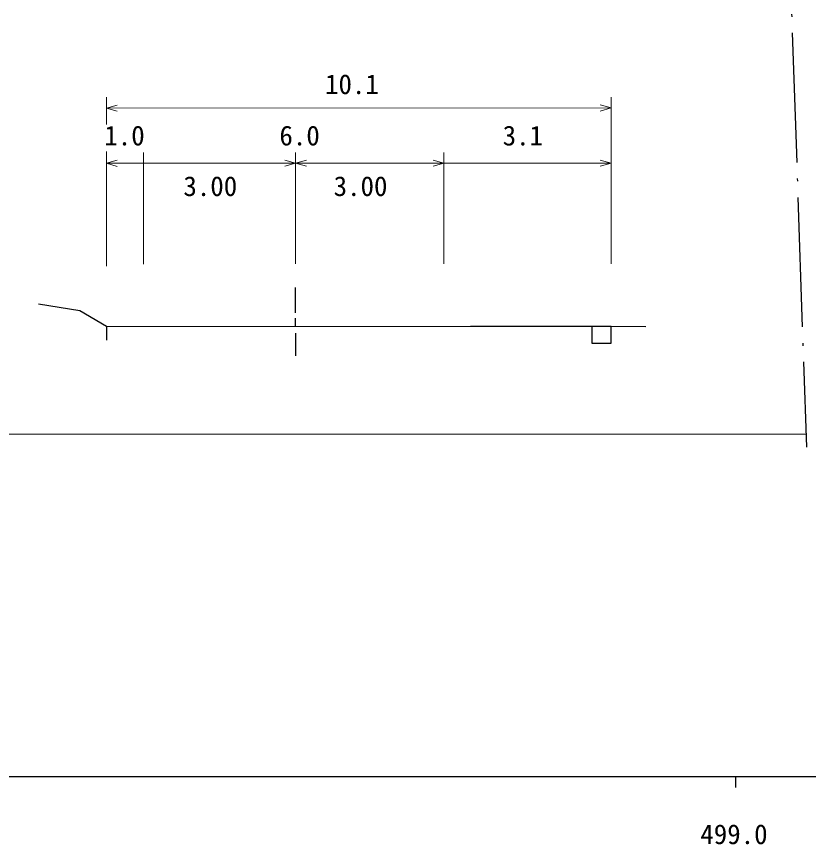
# Model space of a CAD drawing. Units: millimetres, scale not verified. Extents: x 40000 to 680000, y 20000 to 380000.
# Drawn here: x 501362 to 574746, y 198715 to 275422 of the extents above; entities that cross this region are included whole.
import ezdxf
from ezdxf.enums import TextEntityAlignment as Align

# ---------------------------------------------------------------- set-up
doc = ezdxf.new("R2010")
doc.units = ezdxf.units.MM
doc.header["$LTSCALE"] = 1000
doc.linetypes.add('LONG_DASHED_DOTTED', pattern=[15.25, 12, -1.5, 0.25, -1.5])
for name, color, linetype, lineweight in [('M-BGD', 7, 'Continuous', 25), ('M-BMK-LINE', 2, 'LONG_DASHED_DOTTED', 25), ('M-STR-HTXT', 7, 'Continuous', 13), ('M-TTL-BAND', 7, 'Continuous', 25)]:
    doc.layers.add(name, color=color, linetype=linetype, lineweight=lineweight)
doc.styles.add('ＭＳ ゴシック', font='')
doc.styles.get('ＭＳ ゴシック').set_extended_font_data('MS Gothic')

msp = doc.modelspace()

# ---------------------------------------------------------------- linework, layer by layer
at = {"layer": 'M-BGD'}
for p, q in [((527221, 247977), (527220, 250332)), ((507213, 248163), (503400, 248789)), ((509691, 246713), (507213, 248163)), ((527221, 246680), (527221, 247474)), ((509691, 246713), (543442, 246722)), ((509691, 246713), (509691, 245443)), ((543442, 246722), (556464, 246726)), ((553914, 246725), (554679, 246726)), ((553914, 246725), (554679, 246726)), ((554679, 246726), (554679, 245156)), ((554792, 246726), (556464, 246726)), ((556465, 245157), (556464, 246726)), ((556464, 246726), (559677, 246692)), ((527221, 246098), (527222, 243995)), ((554679, 245156), (556465, 245157))]:
    msp.add_line(p, q, dxfattribs=at)
at = {"layer": 'M-BMK-LINE'}
msp.add_line((570639, 350110), (574560, 235520), dxfattribs=at)
at = {"layer": 'M-STR-HTXT'}
for p, q in [((509686, 265430), (509685, 267938)), ((556458, 267952), (556463, 252506)), ((509685, 266938), (510685, 267224)), ((509685, 266938), (556458, 266952)), ((555458, 267239), (556458, 266952)), ((556458, 266952), (555459, 266667)), ((510685, 266651), (509685, 266938)), ((509689, 252304), (509686, 262930)), ((513113, 262830), (513116, 252494)), ((527217, 262834), (527220, 252498)), ((540960, 262838), (540963, 252502)), ((509687, 261829), (510687, 262114)), ((509687, 261829), (513113, 261830)), ((510687, 261542), (509687, 261829)), ((513113, 261830), (527217, 261834)), ((526217, 262121), (527217, 261834)), ((527217, 261834), (526217, 261549)), ((527217, 261834), (528217, 262119)), ((527217, 261834), (540960, 261838)), ((528217, 261547), (527217, 261834)), ((539960, 262125), (540960, 261838)), ((540960, 261838), (539960, 261553)), ((540960, 261838), (556460, 261842)), ((555460, 262130), (556460, 261842)), ((556460, 261842), (555460, 261557)), ((374217, 236717), (574519, 236717))]:
    msp.add_line(p, q, dxfattribs=at)
at = {"layer": 'M-TTL-BAND'}
for p, q in [((40000, 205000), (579000, 205000)), ((568000, 205000), (568000, 204000))]:
    msp.add_line(p, q, dxfattribs=at)

# ---------------------------------------------------------------- texts
at = {"layer": 'M-STR-HTXT', "style": 'ＭＳ ゴシック'}
for s, p in [('10.1', (529949, 267688)), ('1.0', (509495, 262930)), ('6.0', (525721, 262930)), ('3.1', (546408, 262930)), ('3.00', (516822, 258242)), ('3.00', (530745, 258242))]:
    msp.add_text(s, height=1833, dxfattribs=at).set_placement(p, align=Align.BOTTOM_LEFT)
at = {"layer": 'M-TTL-BAND', "style": 'ＭＳ ゴシック'}
msp.add_text('499.0', height=1833, dxfattribs=at).set_placement((567844, 198195), align=Align.BOTTOM_CENTER)

doc.saveas('drawing.dxf')
